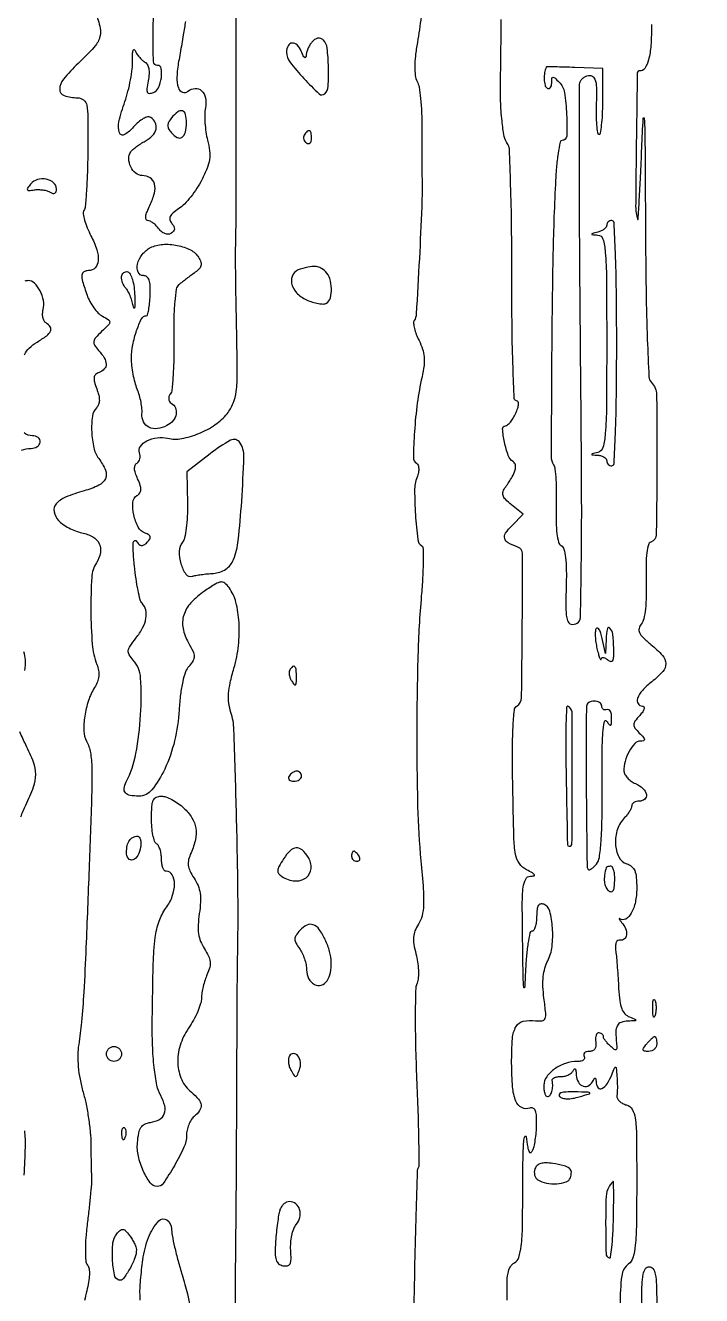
# Model space of a CAD drawing. Extents: x 0 to 5034, y 0 to 2560.
# Drawn here: x 376.8 to 512, y 649.2 to 903 of the extents above; entities that cross this region are included whole.
import ezdxf

# ---------------------------------------------------------------- set-up
doc = ezdxf.new("R2010")
doc.units = 0

msp = doc.modelspace()

# ---------------------------------------------------------------- linework, layer by layer
for points in [[(418.793937, 645.9125, -0.001685), (418.783586, 651.268009, -0.003375), (418.818239, 655.5, 0.001441), (418.875358, 660.237739, 0.000412), (418.936697, 667.584375, 0.000415), (418.992197, 675.874243, 0.000441), (419.032695, 684, -0.00003), (419.110232, 702.622889, -0.000359), (419.145983, 709.856931, -0.000916), (419.176633, 713.94792, -0.002728), (419.218052, 716.75, 0.007768), (419.279717, 729.864893, 0.004121), (418.969762, 746.11295, 0.001666), (418.473841, 762.289554, 0.068411), (417.879567, 765.739378, -0.045955), (417.47234, 767.60104, -0.047779), (417.419641, 769.481244, -0.037844), (417.736298, 771.678699, -0.016037), (418.475882, 774.565031, 0.042562), (419.383671, 779.093553, 0.043266), (419.504408, 783.685238, 0.04691), (418.873189, 787.753221, 0.096215), (417.505915, 790.661024, 0.062126), (416.645799, 791.574239, 0.211466), (415.877086, 791.790673, 0.103321), (414.844803, 791.415901, 0.009914), (412.587233, 789.956122, 0.057496), (409.874709, 787.630824, 0.11159), (408.451446, 785.173525, 0.124591), (408.306556, 782.533108, 0.082169), (409.374637, 779.669953, -0.017455), (410.302828, 777.913381, -0.106451), (410.544625, 776.921479, -0.147606), (410.314485, 776.077096, -0.044123), (409.500755, 775.000835, 0.098106), (408.806495, 773.842574, 0.030831), (408.240041, 771.892862, 0.025947), (407.805134, 769.347405, 0.014953), (407.533546, 766.249137, -0.044862), (406.619135, 760.081779, -0.050148), (404.632891, 754.413978, -0.057434), (402.078423, 750.266403, -0.229936), (399.470199, 749, -0.042936), (397.709211, 749.151501, -0.17089), (396.777034, 749.673106, -0.225524), (396.524613, 750.555879, -0.07649), (396.952882, 751.857811, 0.071116), (398.876132, 757.500548, 0.032367), (399.825153, 765.254673, 0.028958), (399.819034, 772.653348, 0.170843), (398.342209, 776.174357, -0.045256), (397.535812, 777.245951, -0.171141), (397.358894, 778.053531, -0.11916), (397.703288, 778.967013, -0.017197), (398.8891, 780.586143, 0.044146), (400.230483, 782.641226, 0.078891), (400.887638, 784.543704, 0.102295), (400.839979, 786.201113, 0.129157), (400.121329, 787.55, -0.124673), (399.744329, 788.242817, -0.011946), (399.309572, 790.130312, -0.014634), (398.905202, 792.441223, -0.01104), (398.591777, 795, -0.007294), (398.345538, 797.882616, -0.034469), (398.34269, 799.540634, -0.186169), (398.578103, 800.046821, -0.4687), (398.928807, 800.008359, 0.044655), (399.47973, 799.318974, 0.171477), (399.962412, 799.0752, 0.180127), (400.475702, 799.194522, 0.050181), (401.125577, 799.725577, 0.042888), (401.661131, 800.361828, 0.210076), (401.75228, 800.811895, 0.208322), (401.482435, 801.185848, 0.042161), (400.728324, 801.550757, -0.180446), (399.350442, 802.767708, -0.068813), (398.451175, 805.209408, -0.071332), (398.268921, 807.699934, -0.241499), (399.086252, 809.053307, 0.096582), (399.65824, 809.58206, 0.148276), (399.880102, 810.213909, 0.093841), (399.754993, 811.077573, 0.024138), (399.230854, 812.392676, -0.027837), (398.775318, 813.560678, -0.069321), (398.613528, 814.461086, -0.10714), (398.729561, 815.120817, -0.158727), (399.105883, 815.56544, 0.112461), (399.459276, 815.913332, 0.081904), (399.677686, 816.421654, 0.076239), (399.730835, 817.009335, 0.076252), (399.605412, 817.585896, -0.253333), (399.77155, 818.85846, -0.116625), (401.075358, 819.984913, -0.088246), (403.111356, 820.624355, -0.089856), (405.229481, 820.516336, 0.104036), (408.043729, 820.451994, 0.051689), (411.481257, 821.469384, 0.050683), (414.758084, 823.226965, 0.077828), (417.111831, 825.41504, 0.06783), (418.340556, 827.507035, 0.070031), (418.947762, 829.829008, 0.030856), (419.147475, 833.506744, 0.003483), (419.027119, 841.86029, -0.001015), (418.921833, 847.30274, -0.001253), (418.846729, 852.374585, -0.001029), (418.803083, 856.635643, -0.009284), (418.822439, 858.5, 0.006935), (418.895396, 863.33804, 0.000041), (418.945464, 907.803915, 0.000112), (418.979592, 949.45959, 0.00221)], [(408.796615, 903.805446, 0.003377), (408.580439, 902.5, -0.002136), (408.350019, 901.086795, -0.001054), (408.045701, 899.29252, -0.001046), (407.722021, 897.431517, -0.001527), (407.42847, 895.793687, 0.033792), (407.08034, 892.721758, 0.087391), (407.366334, 890.517951, 0.230252), (408.188846, 889.645609, 0.270014), (409.295372, 889.830173, -0.154682), (410.719663, 890.408642, -0.212921), (412.004742, 889.953028, -0.160091), (412.774949, 888.519473, -0.091356), (412.761689, 886.533688, 0.044654), (412.632262, 885.238968, 0.01999), (412.682935, 883.526915, 0.019602), (412.881431, 881.70907, 0.02516), (413.212756, 880.059933, -0.031986), (413.614135, 877.910704, -0.065964), (413.59526, 876.203957, -0.059883), (413.126374, 874.458377, -0.022429), (412.075115, 872.147237, -0.027781), (411.087013, 870.450302, -0.022931), (409.855663, 868.756838, -0.023531), (408.578499, 867.305363, -0.055582), (407.469651, 866.388158, 0.027754), (406.305133, 865.52918, 0.106087), (405.749406, 864.825398, 0.17665), (405.67794, 864.161984, 0.113064), (406.031072, 863.46256, -0.050329), (406.459636, 862.825456, -0.14034), (406.572322, 862.303726, -0.163733), (406.386427, 861.85242, -0.075621), (405.896854, 861.436253, -0.134634), (405.339868, 861.272515, -0.095241), (404.694207, 861.384444, -0.081022), (404.046366, 861.758174, -0.063707), (403.488054, 862.347225, 0.038144), (402.947087, 862.979636, 0.039504), (402.322234, 863.514497, 0.042697), (401.709084, 863.885083, 0.11508), (401.216402, 864, -0.32492), (400.89925, 864.230425, -0.116023), (400.850042, 864.82089, -0.057116), (401.106101, 865.775843, -0.021667), (401.668961, 867.038236, 0.051933), (402.578981, 869.463509, 0.12692), (402.584097, 871.356557, 0.191507), (401.721554, 872.54399, 0.141979), (400.148016, 873, -0.171798), (398.850649, 873.459327, -0.111117), (397.852778, 874.721655, -0.107162), (397.469087, 876.330704, -0.150877), (397.872568, 877.739598, -0.068294), (398.261739, 878.18801, -0.019715), (398.976629, 878.766361, -0.019435), (399.842626, 879.361263, -0.019587), (400.75, 879.88548, 0.080249), (402.191587, 880.969753, 0.13567), (402.906169, 882.290057, 0.17089), (402.761436, 883.575496, 0.142602), (401.836211, 884.601227, 0.198437), (401.219425, 884.701897, 0.069298), (400.363846, 884.371655, 0.053809), (399.393437, 883.68725, 0.034679), (398.424992, 882.707694, -0.081808), (396.604502, 881.183078, -0.474748), (395.585332, 881.558065, -0.143657), (395.484907, 883.721411, -0.023656), (396.678715, 887.776989, 0.021111), (397.297869, 889.841536, 0.016216), (397.804101, 892.140741, 0.016488), (398.137225, 894.325401, 0.037019), (398.211528, 896, -0.01386), (398.209083, 897.258274, -0.05355), (398.31232, 898.03125, -0.37802), (398.494482, 898.158077, -0.276705), (398.700475, 898, 0.048482), (399.023865, 897.368446, 0.031999), (399.507455, 896.710881, 0.032158), (400.065676, 896.126351, 0.052518), (400.615212, 895.717894, -0.127721), (401.144493, 895.185521, -0.0848), (401.448841, 894.375047, -0.06373), (401.516847, 893.292592, -0.033225), (401.339987, 891.949933, 0.014934), (401.067618, 890.339387, 0.138259), (401.163266, 889.646166, 0.318791), (401.560813, 889.406946, 0.072852), (402.371408, 889.589028, 0.198349), (403.389152, 890.552523, 0.068916), (403.965595, 892.530757, 0.081876), (403.933644, 894.360545, 0.362184), (403.166667, 895, -0.404676), (402.40239, 895.739706, -0.009185), (402.322883, 901.298181, -0.012882), (402.485752, 906.756856, -0.15406)], [(390.843778, 905.555479, -0.032843), (391.747112, 902.429506, -0.13787), (391.634171, 900.496466, -0.104202), (390.509195, 898.619836, -0.014774), (387.336602, 895.394973, 0.027399), (384.402663, 892.258143, 0.171388), (383.645223, 890.231886, 0.327968), (384.529263, 888.98192, 0.077175), (387.211269, 888.528856, -0.166354), (388.420181, 888.097144, -0.179171), (389.066097, 887.028179, -0.046735), (389.295845, 884.631102, -0.003178), (389.26704, 877.778961, -0.005618), (389.175818, 873.593946, -0.008092), (388.993597, 869.894154, -0.004735), (388.761397, 866.798411, -0.117851), (388.495142, 865.992139, 0.178201), (388.362709, 865.341751, 0.030066), (388.634154, 864.080224, 0.029633), (389.153917, 862.569198, 0.022487), (389.893343, 860.980122, -0.040645), (391.074018, 858.181652, -0.097698), (391.349325, 855.958699, -0.176262), (390.725937, 854.564621, -0.203064), (389.393011, 854, 0.133031), (388.471158, 853.75031, 0.250758), (388.078992, 853.111237, 0.088019), (388.229405, 851.826824, 0.010817), (389.105184, 849.128114, 0.039961), (389.674822, 847.836289, 0.034005), (390.470456, 846.576126, 0.035408), (391.358567, 845.525867, 0.076819), (392.200961, 844.892449, -0.021697), (393.422316, 844.168964, -0.268121), (393.657175, 843.705124, -0.183351), (393.412577, 843.154279, -0.010053), (392.030815, 841.814081, 0.020078), (390.812877, 840.58445, 0.146687), (390.45679, 839.845734, 0.188291), (390.612859, 839.128814, 0.037265), (391.435038, 838.071783, -0.046345), (392.566387, 836.561552, -0.134076), (392.928962, 835.318252, -0.194194), (392.556668, 834.348114, -0.114079), (391.511186, 833.642666, 0.096618), (390.83305, 833.218411, 0.171271), (390.532114, 832.640175, 0.103058), (390.58811, 831.776942, 0.023293), (391.048347, 830.372838, -0.029249), (391.449024, 829.099422, -0.062419), (391.57403, 828.077184, -0.08421), (391.434151, 827.267257, -0.112054), (391.037161, 826.637161, 0.164689), (390.184914, 824.912462, 0.043716), (390.044502, 821.803058, 0.044568), (390.467545, 818.600272, 0.107197), (391.468197, 816.44113, -0.062118), (392.799874, 814.133982, -0.210295), (392.774135, 812.434394, -0.176396), (391.463225, 811.106311, -0.042454), (388.519002, 810.00532, 0.028532), (384.826891, 808.740509, 0.118326), (382.926284, 807.376036, 0.233258), (382.527268, 805.840739, 0.133666), (383.413104, 804.096019, 0.056633), (384.274206, 803.337588, 0.030812), (385.479219, 802.603194, 0.030282), (386.812892, 801.999293, 0.041836), (388.074719, 801.635056, -0.080496), (390.270999, 800.813279, -0.151901), (391.549217, 799.442892, -0.161304), (391.781929, 797.652636, -0.093733), (390.974957, 795.617534, 0.127364), (390.053343, 792.750925, 0.015538), (389.876137, 786.096576, 0.018484), (390.154192, 779.386349, 0.071357), (391.065254, 775.328369, -0.048452), (391.400494, 774.100324, -0.066798), (391.4419, 772.959125, -0.066734), (391.180928, 771.846554, -0.048243), (390.614649, 770.703832, 0.058885), (389.387051, 768.08853, 0.043355), (388.642485, 764.972812, 0.044621), (388.468774, 762.018506, 0.115749), (389.015442, 759.971146, -0.081333), (389.7793, 757.734422, -0.036781), (390.068559, 754.641517, -0.01319), (390.031911, 749.133968, -0.001039), (389.517893, 734.5, -0.000944), (388.903557, 718.787171, -0.004517), (388.455048, 709.824542, -0.007835), (388.009701, 703.874149, -0.017715), (387.442966, 699.392904, 0.036955), (387.259749, 697.300751, 0.026371), (387.352057, 694.950409, 0.02469), (387.7083, 692.446982, 0.022046), (388.319286, 689.892904, -0.019706), (388.912295, 687.464251, -0.012762), (389.414689, 684.615415, -0.012835), (389.763426, 681.802909, -0.02362), (389.879743, 679.5, 0.002065), (389.894651, 677.47574, 0.002318), (389.926073, 675.528125, 0.002127), (389.967559, 673.87044, 0.012448), (390.014757, 673, -0.038618), (390.016533, 672.04895, -0.003697), (389.824883, 669.7375, -0.004695), (389.549759, 666.981787, -0.003688), (389.201488, 664, 0.010929), (388.876961, 660.822833, 0.019764), (388.771337, 658.2105, 0.019964), (388.849636, 656.205648, 0.148117), (389.193784, 655.326329, -0.130964), (389.51251, 654.58634, -0.043722), (389.582449, 653.399644, -0.036316), (389.430637, 651.903459, -0.022332), (389.046795, 650.173785, 0.025203), (388.623589, 648.213607, 0.039328)], [(455.906688, 904.716428, -0.012178), (455.146943, 899.568986, 0.014492), (454.762892, 896.880934, 0.026814), (454.632175, 894.679794, 0.032954), (454.735913, 892.95815, 0.091587), (455.102693, 891.808116, -0.083465), (455.48206, 890.681677, -0.013622), (455.784252, 888.389286, -0.014678), (455.989017, 885.644859, -0.012466), (456.047693, 882.73913, 0.000839), (456.038649, 879.784296, 0.000895), (456.039827, 876.89212, 0.000849), (456.049519, 874.40444, 0.004172), (456.069094, 873, -0.015187), (456.018222, 866.712596, -0.003779), (455.544963, 856.436189, -0.000975), (454.927773, 845.332785, -0.124664), (454.515134, 844.024487, 0.163665), (454.383332, 843.459341, 0.035471), (454.551541, 842.456858, 0.03344), (454.924202, 841.269039, 0.026602), (455.477226, 840.04404, -0.039109), (456.195522, 838.340703, -0.059731), (456.516245, 836.771218, -0.052558), (456.476595, 835.02978, -0.023347), (456.077342, 832.764673, 0.021713), (455.137182, 827.5309, 0.017731), (454.575578, 821.868608, 0.009895), (454.3491, 816.678765, 0.266301), (454.981986, 815.511133, -0.170058), (455.296785, 815.122111, -0.076969), (455.422112, 814.469755, -0.060159), (455.352046, 813.637683, -0.03965), (455.083168, 812.714598, 0.090718), (454.602358, 810.098466, 0.017163), (454.765594, 805.228009, 0.011999), (455.218106, 800.313723, 0.218017), (456.014789, 799, -0.243965), (456.283938, 798.502452, -0.006154), (456.297117, 795.85625, -0.011816), (456.19867, 792.677251, -0.007614), (455.941517, 789, 0.014032), (455.261768, 777.083983, 0.006837), (455.029471, 761.850028, 0.006758), (455.208074, 746.895842, 0.017346), (455.858281, 736.098572, -0.005622), (456.334966, 730.409318, -0.027982), (456.38753, 727.204577, -0.051406), (456.083589, 725.082647, -0.083958), (455.356668, 723.421591, 0.050262), (454.676691, 722.114203, 0.07471), (454.383015, 720.860052, 0.062462), (454.446399, 719.416655, 0.025194), (454.875726, 717.487913, -0.031224), (455.203182, 715.928455, -0.027296), (455.352937, 714.268424, -0.028264), (455.320882, 712.75098, -0.069591), (455.081896, 711.664893, 0.083761), (454.791521, 710.142032, 0.004364), (454.728744, 705.142187, 0.006807), (454.787196, 699.169897, 0.004886), (455.008541, 692.5, -0.002555), (455.257279, 685.929218, -0.003993), (455.397295, 680.271338, -0.001189), (455.467817, 675.366464, -0.133652), (455.306103, 674.742852, 0.122572), (455.124003, 674.098765, 0.000376), (454.857719, 665.471154, 0.002123), (454.605001, 655.699617, 0.001323), (454.387693, 644.242852, -0.0021)], [(473.111973, 648.277403, -0.010557), (473.073651, 651.683833, -0.045083), (473.276383, 653.705028, -0.082821), (473.746185, 654.971026, -0.135822), (474.553533, 655.770021, 0.190349), (475.441131, 656.857823, 0.049869), (475.916115, 659.102368, 0.02342), (476.161961, 663.059157, 0.003433), (476.229125, 671.097866, -0.003859), (476.278239, 676.432548, -0.01206), (476.425506, 680.018624, -0.073534), (476.642255, 681.025834, -0.778061), (476.875281, 681, 0.00907), (477.21385, 678.848511, 0.075524), (477.528018, 677.916076, 0.465372), (477.869995, 677.838195, 0.134546), (478.25, 678.331787, 0.045885), (478.538852, 679.275894, 0.016528), (478.779688, 680.661015, 0.016233), (478.944937, 682.204771, 0.018546), (479, 683.688776, 0.019543), (478.934628, 685.360614, 0.088461), (478.689769, 686.301382, 0.205906), (478.250437, 686.697383, 0.175222), (477.621855, 686.685134, -0.215302), (476.015482, 686.777959, -0.178005), (474.85313, 688.059607, -0.076729), (474.185024, 690.898361, -0.019499), (474, 695.640983, -0.01702), (474.16909, 700.607028, -0.111833), (474.878412, 702.97697, -0.213765), (476.310451, 704.03442, -0.086058), (478.794714, 704.141721, 0.059966), (480.10742, 704.130247, 0.284167), (480.673545, 704.573976, 0.113242), (480.808699, 705.634547, 0.007706), (480.460291, 708.672575, -0.022604), (480.266441, 710.964081, -0.034709), (480.326545, 712.953864, -0.040203), (480.638112, 714.666557, -0.055677), (481.204409, 716.119918, 0.091938), (482.076626, 718.945296, 0.046815), (482.160548, 722.673849, 0.045613), (481.60836, 726.047874, 0.242335), (480.401565, 727.399399, 0.143591), (479.767099, 727.451016, 0.214113), (479.322739, 727.1298, 0.105876), (479.069646, 726.345265, 0.025279), (479, 724.968615, -0.030648), (478.930224, 723.831327, -0.047556), (478.71813, 722.872031, -0.06061), (478.409417, 722.205426, -0.259613), (478.040442, 722, 0.355571), (477.646607, 721.679393, 0.012103), (477.263791, 719.576563, 0.017872), (476.942256, 716.912933, 0.010895), (476.743988, 713.75, -0.007178), (476.579182, 710.765717, -0.919584), (476.438996, 710.763724, -0.01957), (476.312953, 712.904392, -0.001219), (476.203545, 719.25, -0.002794), (476.128049, 727.443659, -0.028884), (476.310726, 730.815304, -0.092193), (476.804266, 732.435162, -0.277501), (477.75, 733.014742, 0.04935), (478.442966, 733.089204, 0.512931), (478.541354, 733.311155, 0.133139), (478.181851, 733.66358, 0.010696), (477, 734.29297, -0.120617), (475.53575, 735.546521, -0.114882), (474.783216, 737.356974, -0.034592), (474.450432, 740.81229, -0.002217), (474.223015, 750.952533, -0.004436), (474.158926, 757.98234, -0.013225), (474.285041, 762.793943, -0.011388), (474.542138, 766.195961, -0.233885), (475.071069, 767.043923, 0.255918), (475.976306, 768.6392, 0.002254), (476.128155, 783.030933, 0.002035), (476.156695, 797.499272, 0.316993), (475.262738, 798.76201, -0.037612), (473.329309, 799.616157, -0.203217), (472.624097, 800.490665, -0.223809), (472.797476, 801.546892, -0.045616), (474.042646, 803.042646), (476.32136, 805.32136), (473.961133, 807.232556, -0.025497), (472.75783, 808.312977, -0.119823), (472.275892, 809.099637, -0.169804), (472.295305, 809.868353, -0.065457), (472.806818, 810.821876, 0.019244), (474.10434, 812.782484, 0.065785), (474.719261, 814.179077, 0.126182), (474.751203, 815.166411, 0.198918), (474.271349, 815.850925, -0.168088), (473.321317, 817.047482, -0.032426), (472.564157, 819.750019, -0.031576), (472.180852, 822.371224, -0.438462), (472.76003, 823, 0.182108), (473.188671, 823.161473, 0.040404), (473.743635, 823.734375, 0.036955), (474.31456, 824.542855, 0.028371), (474.818046, 825.5, 0.025617), (475.225831, 826.532017, 0.065298), (475.381189, 827.319961, 0.129222), (475.286088, 827.807202, 0.28783), (474.978917, 828, -0.400542), (474.53288, 828.425592, -0.002354), (474.269821, 834.656165, -0.006859), (474.082885, 842.518724, -0.002879), (474.037417, 853.102881, 0.003348), (473.986616, 862.807466, 0.005215), (473.799614, 871.168757, 0.001744), (473.538354, 878.366991, 0.157356), (473.176331, 879.352881, -0.121103), (472.524235, 880.801268, -0.01905), (472.072442, 883.918987, -0.019065), (471.803581, 887.884917, -0.012225), (471.779969, 892.5, 0.001332), (471.814178, 894.552125, 0.000433), (471.854004, 897.583273, 0.000432), (471.892425, 900.951103, 0.000487), (471.923402, 904.187737, -0.012331)], [(501.984687, 903.178571, -0.016551), (501.836648, 898.997511, -0.046418), (501.366673, 896.108458, -0.080326), (500.61453, 894.398271, -0.287034), (499.579373, 893.91459, 0.445699), (499.123527, 893.517504, 0.000542), (498.924057, 879.812404, 0.001625), (498.791209, 866.811917, 0.078911), (499.179789, 864.25, 0.82988), (499.288743, 864.263427, 0.001079), (499.523227, 868.126562, 0.00302), (499.768386, 872.798734, 0.001677), (500.013864, 878.5, -0.005753), (500.317736, 884.431784, -0.946293), (500.518076, 884.430278, -0.010233), (500.656381, 879.345758, -0.000541), (500.748082, 863.106581, 0.002351), (500.871166, 849.82431, 0.006005), (501.121166, 840.203117, 0.002722), (501.443576, 832.784529, 0.18624), (501.943419, 831.656581, -0.195735), (502.975547, 829.207282, -0.003848), (503.03845, 815.338537, -0.002957), (502.910494, 801.239263, -0.31869), (501.842657, 799.780886, 0.253299), (501.337338, 799.241589, 0.033529), (501.031945, 797.65096, 0.02723), (500.873087, 795.32555, 0.010739), (500.897845, 792.116512, -0.013029), (500.907649, 788.988108, -0.022603), (500.730816, 786.396235, -0.025087), (500.403005, 784.408928, -0.120346), (499.904087, 783.384432, 0.111041), (499.464455, 782.522265, 0.175961), (499.544686, 781.70607, 0.091112), (500.237088, 780.752544, 0.017294), (501.8489, 779.320437, -0.034817), (504.169867, 777.108049, -0.181521), (504.815157, 775.495289, -0.193182), (504.221206, 773.918225, -0.040118), (502.009074, 771.862562, 0.039547), (500.141289, 770.130854, 0.095249), (499.153257, 768.534442, 0.237742), (499.260796, 767.489336, 0.255726), (500.154988, 767, -0.253417), (500.457792, 766.835996, -0.218693), (500.511498, 766.47433, -0.085232), (500.221532, 765.878985, -0.028075), (499.607562, 765.118854, 0.022924), (498.656631, 763.966034, 0.156257), (498.418052, 763.278214, 0.174046), (498.636996, 762.619231, 0.030006), (499.524003, 761.618854, -0.01408), (500.339646, 760.755935, -0.151476), (500.537055, 760.32369, -0.381538), (500.367737, 760.076852, -0.060219), (499.731944, 760, 0.209485), (498.61784, 759.511799, 0.061081), (497.500575, 757.955995, 0.056966), (496.681201, 755.94534, 0.077095), (496.448064, 754, 0.121215), (496.631031, 753.353656, 0.057471), (497.145681, 752.650656, 0.052072), (497.885522, 752.001766, 0.050672), (498.75, 751.512872, -0.080594), (500.237874, 750.550186, -0.15762), (500.935799, 749.339698, -0.277675), (500.614337, 748.405335, -0.176225), (499.5, 748, 0.06001), (498.926372, 747.930904, 0.078801), (498.440625, 747.727232, 0.097), (498.115347, 747.425598, 0.158739), (498, 747.071429, -0.103469), (497.905351, 746.618946, -0.032545), (497.585885, 746.00151, -0.030939), (497.129769, 745.341062, -0.029794), (496.590248, 744.733106, 0.117391), (495.161187, 742.411036, 0.090829), (494.754758, 739.458864, 0.103302), (495.418412, 736.862212, 0.204628), (497, 735.5, -0.096903), (497.987597, 734.959787, -0.123806), (498.597177, 734.124958, -0.076642), (498.912523, 732.78632, -0.019595), (499, 730.555057, -0.049473), (498.728897, 727.821877, -0.077071), (497.915426, 725.604179, -0.131702), (496.803172, 724.45093, -0.300813), (495.649657, 724.500343, 0.143318), (495.513673, 724.548831, 0.571981), (495.475264, 724.491403, 0.05264), (495.640137, 724.225372, 0.010565), (495.991667, 723.791667, -0.077244), (496.755351, 722.540666, -0.116022), (496.961838, 721.284181, -0.196175), (496.563396, 720.47092, -0.235515), (495.75, 720.25, 0.180182), (495.252654, 720.170176, 0.167432), (494.910078, 719.782197, 0.094983), (494.760498, 719.052348, 0.035133), (494.821063, 718, -0.009633), (494.961494, 716.710301, -0.003079), (495.121496, 714.787821, -0.003071), (495.273374, 712.644256, -0.003425), (495.392959, 710.575561, 0.017804), (495.607931, 708.096427, 0.061131), (495.997918, 706.531366, 0.098424), (496.628526, 705.531175, 0.110116), (497.571896, 704.895847, -0.004649), (498.777169, 704.410743, -0.40832), (498.8468, 704.247661, -0.296617), (498.67596, 704.125099, -0.003597), (497.25, 704.070285, 0.076837), (495.881244, 703.814702, 0.191719), (495.127533, 703.15788, 0.121826), (494.835204, 701.924287, 0.02395), (494.967457, 699.633403, -0.018178), (495.038564, 698.607557, -0.318578), (494.864438, 698.344074, -0.270057), (494.527157, 698.39765, -0.014553), (493.678338, 699.133403, -0.021829), (493.120148, 699.693294, -0.030063), (492.673544, 700.245437, -0.030375), (492.373191, 700.725275, -0.202145), (492.345727, 701, 0.196874), (492.327202, 701.206438, 0.099814), (492.160932, 701.413212, 0.073993), (491.871411, 701.589474, 0.049386), (491.5, 701.704552, 0.218409), (491.146142, 701.622335, 0.135389), (490.885652, 701.274867, 0.086253), (490.765547, 700.688625, 0.047214), (490.812858, 699.954552, -0.061215), (490.843408, 699.116621, -0.126743), (490.627762, 698.503055, -0.149069), (490.172987, 698.131732, -0.097497), (489.503841, 698, 0.063042), (488.927709, 697.927069, 0.133699), (488.539939, 697.70625, 0.191593), (488.398373, 697.379388, 0.146968), (488.5, 697, -0.188012), (488.569589, 696.621643, -0.185871), (488.365228, 696.29375, -0.110932), (487.874716, 696.071785, -0.05104), (487.173324, 696, 0.078899), (484.788262, 695.621286, 0.074657), (482.58767, 694.520077, 0.083134), (481.007712, 692.960505, 0.148765), (480.420599, 691.25, 0.035062), (480.450622, 690.388154, 0.054262), (480.608159, 689.660938, 0.072054), (480.858469, 689.162762, 0.245069), (481.170599, 689, 0.236669), (481.675187, 689.253013, 0.089602), (482.037033, 689.978794, 0.065467), (482.200082, 691.036009, 0.044748), (482.118421, 692.25, -0.25083), (482.218114, 692.53645, -0.087528), (482.597807, 692.779688, -0.061369), (483.190972, 692.945482, -0.03751), (483.916667, 693, 0.060204), (484.687147, 693.09311, 0.059088), (485.418476, 693.367188, 0.064373), (486.003208, 693.771682, 0.113869), (486.337719, 694.25, -0.134342), (486.534095, 694.507991, -0.451325), (486.717133, 694.471875, -0.102704), (486.859693, 694.046513, -0.020908), (486.921053, 693.25, 0.12664), (487.336955, 691.840931, 0.188982), (488.341353, 691.064164, 0.217445), (489.494255, 691.230743, 0.155114), (490.337719, 692.25, -0.062064), (490.543654, 692.620337, -0.453622), (490.721942, 692.635996, -0.170249), (490.862141, 692.359597, -0.022138), (490.921053, 691.690983, 0.170158), (491.307177, 690.726215, 0.35006), (492.058737, 690.589801, 0.129221), (493.080662, 691.54358, 0.04487), (494.006691, 693.352327, -0.00398), (494.596365, 694.780928, -0.39235), (494.779459, 694.863482, -0.298813), (494.922172, 694.681806, -0.003126), (495.055096, 693, -0.009587), (495.111509, 691.945503, -0.008454), (495.130632, 690.844421, -0.008523), (495.114153, 689.851096, -0.025311), (495.056848, 689.172498, 0.147377), (495.144007, 688.624716, 0.084937), (495.535246, 688.076581, 0.071904), (496.163459, 687.610929, 0.059703), (496.938366, 687.305867, -0.195668), (498.100728, 686.4364, -0.102962), (498.706721, 684.706305, -0.03057), (498.955277, 681.190959, -0.002367), (499, 671.743611, -0.00346), (498.942972, 663.501776, -0.021323), (498.703585, 659.267721, -0.041754), (498.245632, 656.787398, -0.169955), (497.388889, 655.542412, 0.207573), (496.005722, 653.182222, 0.030199), (495.662215, 647.5, 0.030199)], [(376.621491, 837.202472, -0.104757), (377.536753, 838.533118, -0.056552), (379.131281, 839.736621, 0.022774), (381.048696, 840.9904, 0.128062), (381.822845, 841.925684, 0.264368), (381.756901, 842.745818, 0.105407), (380.912882, 843.553842, -0.134354), (380.535556, 843.958781, -0.068942), (380.298921, 844.61655, -0.060714), (380.229999, 845.412343, -0.055279), (380.349395, 846.228087, 0.111297), (380.410213, 848.011093, 0.072909), (379.735142, 849.961917, 0.078804), (378.61033, 851.485377, 0.196867), (377.353954, 852, 0.086215), (376.679766, 851.88288, 0.012039)], [(376.035507, 818.122797, -0.083152), (377.913912, 818.473569, 0.136434), (379.160269, 818.845341, 0.229071), (379.728165, 819.752466, 0.271389), (379.333398, 820.634, 0.156189), (378.190322, 821, -0.176272), (376.535382, 821.602151, -0.157147)], [(521.904599, 696.382731, 0.000019), (522.041178, 708.809375, 0.000039), (522.200114, 723.425446, 0.000027), (522.378154, 740, -0.001009)], [(376.698917, 774.085867, 0.04978), (376.808934, 776.216602, 0.082464), (376.464836, 777.811841, 0.050803)], [(375.872456, 744.863689, -0.026046), (376.870554, 747.2326, 0.024399), (378.419832, 750.876119, 0.088403), (378.861406, 753.345942, 0.091296), (378.41582, 755.773732, 0.027042), (376.877418, 759.24028, -0.02523), (375.703593, 761.859686, -0.073404)], [(521.845899, 524.5, 0.000024), (521.849577, 566.207105, 0.000027), (521.84903, 606.35, 0.000025), (521.845038, 640.531722, 0.000144)], [(376.541597, 673.309692, 0.007378), (376.787592, 678.871492, 0.032782), (376.669588, 682.139244, 0.049937)], [(399.747398, 648.285747, 0.004376), (399.703658, 649.5, -0.0254), (399.710176, 650.580837, -0.006315), (399.832959, 652.345972, -0.00644), (400.025253, 654.364942, -0.006424), (400.269617, 656.379906, -0.058733), (401.409842, 660.829321, -0.094232), (403.472052, 664.147233, -0.370905), (405.080686, 664.335377, -0.249193), (406, 662.605335, 0.047004), (406.126089, 661.267051, 0.009265), (406.620951, 658.903696, 0.009746), (407.304639, 656.162544, 0.008913), (408.113877, 653.366732, -0.012274), (409.189719, 649.554086, -0.039358), (409.640671, 646.955166, -0.049984)]]:
    msp.add_lwpolyline(points, format="xyb")
for points in [[(434.2, 899.8, 0.052333), (433.735877, 899.227031, 0.036417), (433.33388, 898.497187, 0.036805), (433.048044, 897.731016, 0.060732), (432.936614, 897.05, -0.094435), (432.83662, 896.62136, -0.48613), (432.63379, 896.569932, -0.115893), (432.332263, 896.940237, -0.017802), (431.945072, 897.814245, 0.093789), (431.135868, 899.081024, 0.225028), (430.123333, 899.476815, 0.26682), (429.30783, 898.928964, 0.114942), (429, 897.607593, 0.166328), (429.652618, 895.700023, 0.021747), (432.466151, 892.378338, 0.018083), (435.506019, 889.32025, 0.401742), (436.650108, 889.33374, 0.187161), (437.327053, 890.829676, 0.020661), (437.37909, 894.65815, 0.021337), (437.109814, 898.477183, 0.169686), (436.352998, 900.047002, 0.102207), (435.870673, 900.364174, 0.123678), (435.335204, 900.435204, 0.106527), (434.768999, 900.243489, 0.061745)], [(480.923489, 894.646894, 0.082899), (480.580326, 893.592957, 0.04722), (480.506493, 892.251517, 0.046802), (480.669832, 891.029915, 0.200308), (481.089067, 890.444954, 0.168199), (481.434113, 890.367688, 0.190083), (481.732413, 890.526287, 0.121126), (481.9342, 890.92813, 0.056131), (482, 891.512412, -0.023813), (482.043055, 892.415921, -0.361863), (482.25, 892.621116, -0.210268), (482.604416, 892.500609, -0.010787), (483.5, 891.642857, -0.158353), (484.541095, 889.599908, -0.027004), (484.996707, 885.201168, -0.023466), (485.006585, 880.892368, -0.401201), (484.073474, 880, 0.358848), (483.689847, 879.683977, 0.010151), (483.297419, 877.429688, 0.016277), (482.958208, 874.604689, 0.00991), (482.732663, 871.25, 0.007025), (482.239085, 856.416321, 0.003294), (481.996645, 837.214469, 0.000584), (481.897873, 816.930437, 0.140227), (482.394057, 815.17142, -0.113401), (482.664035, 814.377363, -0.010215), (482.836066, 812.270488, -0.012861), (482.926214, 809.719325, -0.009698), (482.898735, 806.913993, 0.011639), (482.880081, 803.759869, 0.02746), (483.04985, 801.414844, 0.034094), (483.37579, 799.767514, 0.190693), (483.902997, 799.059951, -0.191189), (484.431096, 798.349776, -0.033933), (484.756386, 796.691882, -0.027301), (484.925223, 794.328488, -0.01148), (484.90536, 791.140867, 0.008317), (484.84403, 786.257545, 0.068818), (485.156163, 784.066298, 0.273774), (485.909519, 783.353942, 0.196615), (487.079464, 783.549112, 0.25413), (487.74433, 784.711676, 0.002192), (487.928841, 795.321325, 0.004674), (487.984899, 810.653825, 0.000988), (487.779789, 837.399247, -0.000813), (487.615824, 857.846397, -0.00131), (487.550098, 875.268841, -0.000199), (487.538426, 890.72396, -0.086612), (487.717127, 891.75, -0.095059), (488.00018, 892.227845, -0.068449), (488.471539, 892.632812, -0.06633), (489.05187, 892.90647, -0.077195), (489.654068, 893, -0.217635), (490.36167, 892.676689, -0.125429), (490.788967, 891.822993, -0.05339), (490.965171, 890.195334, -0.010487), (490.906799, 887.25, 0.012771), (490.872917, 885.028169, 0.019884), (490.968732, 883.115625, 0.014952), (491.151256, 881.598349, 0.284619), (491.447175, 881.25, 0.454016), (491.753651, 881.433858, 0.014596), (491.994552, 883.040022, 0.01904), (492.166712, 885.144909, 0.010884), (492.222222, 887.694755), (492.222222, 894.38951), (486.611111, 894.591649, 0.002494), (484.454292, 894.658577, 0.00408), (482.625789, 894.69126, 0.000741), (481.019145, 894.704484, 0.281433)], [(406, 884.5, 0.045511), (405.433385, 883.674908, 0.127623), (405.256646, 883.002226, 0.128375), (405.429698, 882.330934, 0.046302), (405.990862, 881.51101, 0.099973), (407.121407, 880.599045, 0.275975), (408.103091, 880.657071, 0.189978), (408.788529, 881.663865, 0.05562), (409, 883.559017, 0.056602), (408.811629, 885.217673, 0.266205), (408.184979, 885.895059, 0.249106), (407.244497, 885.719708, 0.051412)], [(432.542705, 881.069098, 0.108373), (432.401101, 880.665803, 0.099685), (432.434921, 880.22714, 0.095498), (432.639411, 879.820631, 0.090427), (432.983688, 879.510081, 0.136093), (433.36964, 879.397824, 0.190788), (433.701458, 879.524436, 0.140899), (433.925389, 879.890269, 0.067432), (434, 880.440983, 0.039415), (433.914842, 881.519563, 0.25701), (433.592818, 881.933879, 0.315493), (433.13314, 881.838655, 0.050477)], [(377.833588, 871.299486, 0.018742), (377.202958, 870.478901, 0.299654), (377.191116, 870.145306, 0.286714), (377.495773, 869.992251, 0.017666), (378.546821, 870.127762, -0.042748), (379.38637, 870.19347, -0.03397), (380.293441, 870.125084, -0.035035), (381.130925, 869.943772, -0.069352), (381.75, 869.666025, 0.069694), (382.274891, 869.430962, 0.19404), (382.669241, 869.471099, 0.200087), (382.917497, 869.771226, 0.074168), (383, 870.324352, 0.219067), (382.437876, 871.545776, 0.131145), (380.970187, 872.249965, 0.114775), (379.186664, 872.175015, 0.15306)], [(493, 863.073324, -0.159836), (492.872626, 862.68505, -0.067019), (492.485937, 862.284521, -0.05682), (491.919531, 861.932857, -0.046657), (491.25, 861.689326, 0.001923), (490.073823, 861.377121, 0.339035), (490, 861.280763, 0.392517), (490.076061, 861.198801, 0.002113), (491.25, 861.116001, -0.315903), (492.248992, 860.311199, -0.049947), (492.728228, 857.690489, -0.018572), (492.956189, 852.503025, -0.001694), (493, 839.573324, -0.001772), (492.954558, 826.74913, -0.01818), (492.724246, 821.450872, -0.045258), (492.248335, 818.682588, -0.269902), (491.25, 817.689326, 0.001923), (490.073823, 817.377121, 0.339035), (490, 817.280763, 0.392517), (490.076061, 817.198801, 0.002113), (491.25, 817.116001, -0.054605), (491.919394, 816.997445, -0.070943), (492.485937, 816.740325, -0.08736), (492.867379, 816.390655, -0.165114), (493, 816, 0.099038), (493.076342, 815.618362, 0.097945), (493.29375, 815.29375, 0.097945), (493.618362, 815.076342, 0.099038), (494, 815, 0.399078), (494.464419, 815.440897, 0.002789), (494.739796, 821.375, 0.007313), (494.939412, 829.001552, 0.002886), (495, 839.5, 0.002886), (494.939412, 849.998448, 0.007313), (494.739796, 857.625, 0.002789), (494.464419, 863.559103, 0.399078), (494, 864, 0.091527), (493.618243, 863.929527, 0.095859), (493.29375, 863.727789, 0.099498), (493.076606, 863.42688, 0.107094)], [(411.40456, 856.669955, -0.055072), (411.859917, 855.702395, -0.152615), (411.879956, 854.958933, -0.133251), (411.467873, 854.272852, -0.037966), (410.5, 853.475537, 0.00454), (409.654158, 852.868793, 0.003787), (408.766409, 852.209325, 0.003823), (407.96324, 851.593499, 0.010391), (407.406926, 851.14127, 0.181705), (406.942672, 850.307325, 0.015231), (406.647012, 847.813861, 0.016991), (406.4701, 844.515571, 0.008614), (406.460199, 840.357164, -0.008189), (406.454282, 836.496552, -0.011508), (406.313332, 833.054506, -0.007909), (406.085749, 830.207183, -0.135171), (405.754715, 829.339028, 0.079206), (405.494833, 828.833588, 0.106692), (405.441449, 828.323418, 0.117282), (405.602123, 827.871815, 0.110928), (405.951442, 827.530011, -0.151538), (406.78493, 826.572837, -0.153417), (406.925135, 825.317066, -0.128527), (406.307608, 824.035169, -0.093981), (405.072442, 823.03877, -0.092999), (403.183328, 822.442098, -0.140901), (401.492737, 822.714044, -0.167561), (400.395761, 823.780923, -0.141964), (400.096508, 825.378014, 0.049214), (400.094958, 826.390563, 0.022324), (399.903864, 827.703602, 0.021849), (399.577019, 829.081793, 0.027926), (399.151298, 830.3151, -0.032941), (398.709681, 831.637268, -0.018248), (398.338194, 833.298444, -0.018132), (398.083461, 835.015768, -0.027757), (398, 836.518047, -0.048486), (398.25759, 839.168133, -0.035192), (399.031909, 842.031025, -0.030723), (400.035565, 844.432096, -0.28578), (400.948022, 845, 0.335426), (401.202144, 845.192091, 0.020532), (401.437691, 846.175, 0.023876), (401.628154, 847.466629, 0.014702), (401.734523, 849, 0.018708), (401.739269, 850.940749, 0.073158), (401.524001, 852.116911, 0.143978), (401.073748, 852.756932, 0.169531), (400.377465, 853, -0.300587), (399.328003, 853.693576, -0.16424), (399.203983, 855.296026, -0.103425), (400.159624, 857.252077, -0.112802), (401.794785, 858.589509, -0.10008), (404.23646, 859.242767, -0.064861), (407.16295, 859.044592, -0.067124), (409.811011, 858.134007, -0.139811)], [(398.648766, 848.922279, -0.007121), (398.679439, 847.340197, -0.044409), (398.611821, 846.53342, -0.723818), (398.478968, 846.513972, -0.068122), (398.31409, 847, 0.025012), (398.061695, 848.026788, 0.02354), (397.703783, 849.044688, 0.024246), (397.30054, 849.915493, 0.071286), (396.915324, 850.45, -0.099543), (396.200907, 851.568578, -0.118259), (396.033236, 852.807456, -0.196232), (396.456624, 853.604218, -0.258679), (397.25, 853.755613, -0.202261), (397.756855, 853.313891, -0.043306), (398.186145, 852.201348, -0.037551), (398.502067, 850.694296, -0.02449)], [(431.75, 854.310674, 0.191746), (430.32282, 853.260218, 0.190914), (430.004849, 851.513922, 0.1392), (430.996527, 849.579908, 0.101258), (432.976618, 848.170644, 0.028132), (434.191244, 847.712804, 0.033661), (435.379473, 847.425896, 0.035833), (436.388173, 847.326734, 0.146007), (436.976618, 847.485549, 0.193575), (437.752254, 848.538692, 0.070202), (437.96397, 850.417544, 0.067175), (437.639355, 852.402376, 0.122897), (436.8, 853.8, 0.063345), (435.878228, 854.513735, 0.108315), (434.957499, 854.815353, 0.072531), (433.747656, 854.762054, 0.016696)], [(413.730852, 817.418223), (409.077078, 813.792501), (409.185568, 807.425873, -0.016386), (409.145677, 804.890084, -0.020235), (408.935697, 802.536043, -0.019035), (408.609217, 800.605125, -0.122396), (408.182594, 799.720013, 0.17244), (407.538811, 797.962928, 0.071767), (407.880045, 795.4241, 0.082998), (408.85854, 793.359118, 0.32608), (410.113375, 792.926146, -0.030364), (410.838032, 793.101528, -0.009637), (411.936331, 793.275926, -0.009581), (413.170743, 793.423568, -0.010521), (414.372009, 793.51847, 0.133604), (416.841232, 794.34616, 0.153147), (418.396464, 796.27807, 0.066466), (419.335473, 800.096557, 0.010095), (420.028856, 807.937636, 0.009326), (420.468262, 816.832677, 0.155504), (419.667103, 819.641731, 0.389087), (417.815604, 820.099347, 0.040532)], [(490.907189, 782.5, 0.109918), (490.738723, 781.923266, 0.025867), (490.725058, 780.9125, 0.025418), (490.83134, 779.721857, 0.022609), (491.060077, 778.5, 0.009448), (491.338903, 777.404233, 0.025122), (491.591533, 776.637531, 0.084376), (491.768983, 776.339398, 0.648601), (491.881685, 776.372445, -0.216819), (492.03332, 776.613332, -0.177505), (492.332433, 776.683556, -0.098451), (492.761973, 776.542631, -0.045016), (493.25, 776.206413, 0.123006), (493.833474, 775.925679, 0.344478), (494.214194, 776.114224, 0.105695), (494.401983, 776.892144, 0.01389), (494.39939, 778.601246, 0.022369), (494.196024, 781.343428, 0.145401), (493.65346, 782.600225, 0.628243), (493.131273, 782.468349, 0.040278), (492.881685, 780.416667), (492.76337, 777.5), (492.110482, 780.5, 0.02298), (491.821471, 781.585373, 0.058927), (491.487699, 782.325, 0.161041), (491.174482, 782.594124, 0.381586)], [(429.625, 774.202254, 0.131214), (429.501528, 773.79244, 0.054724), (429.546664, 773.212247, 0.049042), (429.73572, 772.56691, 0.045296), (430.05067, 771.952254, 0.02886), (430.524497, 771.291, 0.422266), (430.782177, 771.267166, 0.204688), (430.948456, 771.60267, 0.012382), (430.984687, 772.75, 0.02377), (430.924616, 774.224181, 0.167601), (430.63601, 774.869801, 0.407002), (430.201812, 774.889462, 0.07248)], [(484.96875, 766.666667, 0.012622), (484.827152, 760.111756, 0.003889), (484.94005, 750.227574, 0.000469), (485.159464, 739.333434, 0.408054), (485.5, 739, 0.412484), (486.059922, 739.556623, 0.000915), (486.113115, 752.594811, 0.001276), (486.109232, 765.456216, 0.198171), (485.5625, 766.770833, 0.064727), (485.344562, 766.938627, 0.176943), (485.156055, 766.972266, 0.233908), (485.024999, 766.876062, 0.108214)], [(488.972222, 767, 0.007269), (488.871186, 759.36472, 0.002199), (488.937312, 747.773354, 0.000215), (489.072823, 734.909404, 0.196064), (489.301944, 734.364723, 0.287914), (489.546279, 734.308869, 0.06075), (489.957247, 734.511093, 0.046423), (490.448486, 734.90141, 0.028478), (490.952727, 735.44304, 0.139485), (491.534566, 736.761691, 0.016639), (491.872624, 739.966756, 0.014685), (492.067955, 744.565986, 0.005072), (492.087464, 751.217206, -0.00406), (492.093286, 757.622635, -0.015112), (492.251531, 761.652303, -0.027312), (492.532945, 763.908655, -0.676236), (492.976923, 764, 0.021204), (493.429121, 763.375758, 0.166082), (493.726205, 763.184361, 0.402217), (493.916539, 763.293761, 0.068117), (493.984687, 763.75, 0.01423), (493.960763, 765.225824, 0.091427), (493.793446, 765.950148, 0.225922), (493.450066, 766.249527, 0.136746), (492.9, 766.25, -0.110297), (492.557014, 766.23241, -0.132333), (492.264375, 766.367188, -0.125726), (492.068905, 766.637591, -0.094222), (492, 767, 0.148195), (491.884432, 767.381354, 0.098894), (491.559375, 767.70625, 0.082425), (491.073457, 767.925306, 0.064853), (490.5, 768, 0.064629), (489.924474, 767.925296, 0.080525), (489.432465, 767.70625, 0.095838), (489.097964, 767.381468, 0.146351)], [(429.5, 753, 0.139169), (429.392057, 752.620352, 0.191142), (429.521475, 752.29375, 0.138808), (429.889346, 752.073267, 0.066118), (430.440983, 752, 0.062283), (431.037096, 752.074545, 0.080552), (431.542039, 752.29375, 0.097988), (431.879982, 752.618621, 0.153634), (432, 753, 0.092995), (431.928382, 753.381732, 0.096318), (431.723586, 753.70625, 0.099231), (431.418051, 753.923444, 0.105429), (431.059017, 754, 0.089642), (430.653442, 753.926698, 0.053229), (430.2129, 753.70625, 0.051032), (429.806203, 753.382515, 0.06081)], [(408.448478, 746.635329, -0.065013), (410.080988, 744.671552, -0.10125), (410.857525, 742.62026, -0.095182), (410.789634, 740.336382, -0.052051), (409.895867, 737.670797, 0.045803), (409.426536, 736.326877, 0.091633), (409.357408, 735.207677, 0.082782), (409.693857, 734.064613, 0.03216), (410.509683, 732.625565, -0.048342), (411.296656, 731.126511, -0.059951), (411.712184, 729.607767, -0.050616), (411.793871, 727.839343, -0.02347), (411.559662, 725.549288, 0.023421), (411.326104, 723.267828, 0.050074), (411.405479, 721.500475, 0.059524), (411.814404, 719.986792, 0.04936), (412.587696, 718.506503, -0.032423), (413.402397, 717.067679, -0.08572), (413.727559, 715.934209, -0.092385), (413.641972, 714.808739, -0.041869), (413.141851, 713.411983, 0.027889), (412.704478, 712.290204, 0.019746), (412.335419, 710.989694, 0.020006), (412.081046, 709.715321, 0.039273), (412, 708.685081, -0.077612), (411.826352, 707.573122, -0.024225), (411.232558, 705.98724, -0.023563), (410.387382, 704.254544, -0.023981), (409.387431, 702.619528, 0.073843), (407.723983, 699.170894, 0.087102), (407.261111, 695.581393, 0.096171), (408.047093, 692.331246, 0.114578), (409.969586, 689.839707, -0.042483), (411.396618, 688.454957, -0.152762), (411.899055, 687.306312, -0.182894), (411.614994, 686.205913, -0.066009), (410.5, 685, 0.082103), (409.92508, 684.336822, 0.044055), (409.440625, 683.364742, 0.042335), (409.110787, 682.258098, 0.051308), (409, 681.181306, -0.10909), (408.490895, 678.87567, -0.022722), (406.565341, 675.177741, -0.017172), (404.354489, 671.65025, -0.262741), (403.113999, 671.031425, -0.226899), (401.730373, 671.7826, -0.051305), (400.353576, 674.161475, -0.05021), (399.376534, 677.092138, -0.076182), (399.190637, 679.766808, -0.024707), (399.449615, 681.716127, -0.098213), (399.892138, 682.832857, -0.141276), (400.631417, 683.477366, -0.074018), (401.811149, 683.827564, 0.092086), (403.58855, 684.425364, 0.176973), (404.558249, 685.548133, 0.154419), (404.647783, 687.155679, 0.066242), (403.835312, 689.171859, -0.080991), (403.073794, 691.234138, -0.020726), (402.538084, 694.763084, -0.018624), (402.21555, 699.237137, -0.011578), (402.154669, 704.5, -0.003344), (402.355831, 715.505916, -0.024562), (402.745213, 720.752758, -0.053123), (403.507003, 724.016046, -0.075432), (404.896781, 726.646518, 0.072156), (406.157324, 728.9952, 0.086122), (406.598449, 731.465723, 0.127429), (406.13583, 733.287977, 0.273715), (404.932612, 734, -0.233743), (404.575207, 734.176738, -0.071965), (404.273955, 734.717039, -0.054935), (404.068098, 735.506131, -0.036374), (404, 736.440983, 0.037634), (403.926158, 737.42066, 0.041396), (403.70625, 738.346475, 0.045439), (403.384508, 739.093337, 0.130646), (403, 739.5, -0.179846), (402.611109, 739.999702, -0.027581), (402.29375, 741.241025, -0.027868), (402.073113, 742.813184, -0.02093), (402, 744.559017, -0.0145), (402.070063, 746.974406, -0.0891), (402.359687, 748.180198, -0.183656), (402.950863, 748.781722, -0.108121), (403.948478, 749, -0.087626), (404.87417, 748.836516, -0.033567), (406.0741, 748.305378, -0.031971), (407.328359, 747.54027, -0.033949)], [(399.819551, 738.828328, -0.087522), (399.270188, 737.174423, -0.179445), (398.258137, 736.286081, -0.341115), (397.385609, 736.548539, -0.156542), (397, 737.75, -0.052009), (397.144046, 739.131071, -0.099028), (397.582589, 740.153296, -0.125652), (398.294687, 740.775503, -0.117571), (399.236218, 741, -0.242288), (399.556659, 740.835038, -0.089627), (399.780012, 740.362071, -0.063174), (399.876224, 739.660225, -0.039058)], [(428.392806, 736.476745, 0.017183), (427.492301, 734.993634, 0.106168), (427.230413, 734.146331, 0.192993), (427.419113, 733.520998, 0.083229), (428.079071, 732.92997, 0.121532), (430.648027, 732.071792, 0.181508), (432.900105, 732.715933, 0.21844), (433.907488, 734.546935, 0.160253), (433.337704, 736.826404, 0.068968), (432.135635, 738.252202, 0.203545), (430.948574, 738.660139, 0.179406), (429.722825, 738.104458, 0.052572)], [(442, 737, 0.105053), (442.081062, 736.618444, 0.099167), (442.311086, 736.29375, 0.09642), (442.654762, 736.076123, 0.093332), (443.059017, 736, 0.108972), (443.413961, 736.078288, 0.182303), (443.6254, 736.29375, 0.161196), (443.656512, 736.6179, 0.082592), (443.5, 737, 0.029505), (443.231006, 737.382774, 0.035638), (442.933975, 737.70625, 0.038439), (442.65171, 737.934461, 0.151918), (442.440983, 738, 0.210953), (442.272352, 737.92554, 0.081139), (442.129539, 737.70625, 0.061769), (442.032345, 737.382849, 0.042167)], [(492.923489, 734.75, 0.036097), (492.574628, 733.224576, 0.060994), (492.534254, 731.915466, 0.07713), (492.795256, 730.871374, 0.120819), (493.344896, 730.132204, 0.137289), (493.869668, 729.899072, 0.293851), (494.256524, 730.074818, 0.113604), (494.501562, 730.753408, 0.020936), (494.606481, 732.088516, 0.027828), (494.585187, 733.20417, 0.044378), (494.430092, 734.144752, 0.05601), (494.179191, 734.803282, 0.280765), (493.856481, 735, 0.027366), (493.522895, 734.981729, 0.038111), (493.229116, 734.926563, 0.042473), (493.007934, 734.846651, 0.21372)], [(431.670288, 722.182561, 0.036339), (430.897502, 721.189419, 0.141608), (430.664461, 720.455008, 0.134174), (430.853182, 719.686595, 0.031315), (431.576332, 718.55887, -0.047395), (432.121741, 717.64503, -0.030596), (432.581797, 716.500498, -0.030678), (432.896767, 715.314995, -0.049628), (433, 714.277486, 0.119802), (433.417729, 712.559098, 0.152416), (434.558733, 711.404414, 0.19333), (435.947129, 711.25542, 0.184885), (437.085612, 712.104283, 0.088572), (437.761902, 713.759943, 0.063113), (437.932438, 715.760341, 0.055847), (437.591103, 717.97989, 0.043038), (436.75, 720.282739, 0.043747), (435.545266, 722.369144, 0.151598), (434.32678, 723.312477, 0.210421), (433.048536, 723.239671, 0.091556)], [(502.692991, 705.269032, -0.087174), (502.51666, 704.883358, -0.597527), (502.356533, 704.900903, -0.080377), (502.235556, 705.431793, -0.012823), (502.194949, 706.5, -0.014395), (502.212705, 707.580113, -0.052471), (502.315079, 708.257153, -0.333666), (502.47713, 708.386009, -0.31318), (502.655937, 708.269032, -0.06278), (502.814405, 707.671085, -0.030339), (502.872264, 706.880008, -0.029507), (502.832894, 706.036634, -0.037336)], [(503, 699.5, -0.107348), (502.875699, 698.927707, -0.099536), (502.523407, 698.440625, -0.095788), (501.996941, 698.114059, -0.091307), (501.377555, 698, -0.035496), (500.565314, 698.057736, -0.304492), (500.308142, 698.28931, -0.217533), (500.381629, 698.689039, -0.020633), (501, 699.5, -0.013852), (501.504355, 700.074554, -0.019119), (501.99011, 700.559375, -0.016008), (502.412416, 700.925448, -0.172217), (502.622445, 701, -0.294983), (502.768578, 700.90557, -0.044235), (502.889093, 700.559375, -0.037907), (502.972666, 700.07485, -0.023761)], [(396, 697.5, -0.099038), (395.885486, 696.927543, -0.097945), (395.559375, 696.440625, -0.097945), (395.072457, 696.114514, -0.099038), (394.5, 696, -0.099038), (393.927543, 696.114514, -0.097945), (393.440625, 696.440625, -0.097945), (393.114514, 696.927543, -0.099038), (393, 697.5, -0.099038), (393.114514, 698.072457, -0.097945), (393.440625, 698.559375, -0.097945), (393.927543, 698.885486, -0.099038), (394.5, 699, -0.099038), (395.072457, 698.885486, -0.097945), (395.559375, 698.559375, -0.097945), (395.885486, 698.072457, -0.099038)], [(429.558745, 697.095052, 0.112959), (429.374394, 696.554389, 0.054033), (429.377578, 695.816469, 0.049628), (429.550607, 695.010399, 0.050272), (429.878628, 694.25792, 0.011734), (430.518246, 693.178701, 0.268018), (430.824091, 693.01612, 0.286451), (431.103196, 693.204252, 0.013009), (431.565533, 694.317217, 0.116297), (431.768978, 695.802267, 0.133335), (431.265043, 697.139002, 0.24664), (430.393381, 697.572547, 0.254048)], [(483.573967, 689.026033, 0.1323), (484.175263, 688.679894, 0.059445), (485.084691, 688.551266, 0.047916), (486.223061, 688.635661, 0.030063), (487.523967, 688.94008, 0.002628), (489.563212, 689.560259, 0.564525), (489.603785, 689.724309, 0.191956), (489.318912, 689.846805, 0.001262), (486.55, 689.914047, 0.015807), (484.878127, 689.897573, 0.062209), (483.863895, 689.727937, 0.213393), (483.505314, 689.419442, 0.316269)], [(396.683114, 680.8125, -0.054073), (396.461564, 680.395823, -0.470617), (396.279315, 680.37858, -0.168741), (396.137993, 680.670344, -0.018894), (396.078947, 681.416667, -0.028489), (396.089945, 682.112848, -0.077125), (396.200665, 682.592839, -0.208169), (396.385309, 682.77538, -0.296942), (396.604167, 682.729167, -0.126455), (396.797407, 682.402231, -0.060344), (396.876576, 681.916927, -0.05415), (396.839148, 681.359369, -0.051402)], [(478.666288, 674.572744, 0.078416), (478.532035, 673.94255, 0.076974), (478.596936, 673.297391, 0.081897), (478.845548, 672.73667, 0.10955), (479.243176, 672.349709, 0.093069), (480.941292, 671.695033, 0.061259), (483.037363, 671.569113, 0.065838), (484.876733, 671.93021, 0.223371), (485.736292, 672.755171, 0.097369), (485.931943, 673.879555, 0.220185), (485.560622, 674.637966, 0.112955), (484.485133, 675.166924, 0.018957), (482.216904, 675.613096, 0.032974), (480.842015, 675.737714, 0.077528), (479.822839, 675.604178, 0.109305), (479.112638, 675.213633, 0.121561)], [(493.447906, 670.91571, 0.130825), (492.880272, 669.036876, 0.0089), (492.793462, 663.410586, 0.005614), (492.872626, 657.590128, 0.310602), (493.481502, 656.75, 0.471136), (493.76735, 656.921049, 0.009168), (494.02474, 658.850129, 0.014916), (494.231833, 661.295759, 0.008586), (494.342613, 664.250438, 0.002308), (494.38924, 667.222318, 0.003852), (494.397666, 669.724056, 0.000597), (494.385498, 671.924643, 0.412916), (494.309017, 672.000438, 0.214698), (494.204428, 671.953069, 0.012894), (493.977285, 671.681618, 0.017476), (493.718532, 671.331191, 0.011877)], [(427.630718, 666.25, 0.030038), (427.415909, 665.291121, 0.007459), (427.182687, 663.698504, 0.0076), (426.9703, 661.864443, 0.00756), (426.813331, 660.021505, 0.015127), (426.719413, 657.651022, 0.076502), (426.907981, 656.344683, 0.149973), (427.410498, 655.600279, 0.121801), (428.28674, 655.191105, 0.09508), (429.180532, 655.186748, 0.23592), (429.688213, 655.571154, 0.114826), (429.89913, 656.469129, 0.017325), (429.838504, 658.328277, -0.035945), (429.845201, 659.779919, -0.033158), (430.057397, 661.256147, -0.034825), (430.426492, 662.546131, -0.086319), (430.913639, 663.395941, 0.11339), (431.646152, 664.849098, 0.130554), (431.61743, 666.39767, 0.153891), (430.853319, 667.55492, 0.172131), (429.598772, 668, 0.108566), (429.001456, 667.868757, 0.073695), (428.416758, 667.485937, 0.068968), (427.933036, 666.918886, 0.07215)], [(398.968197, 658.449365, -0.09977), (398.677536, 656.741983, -0.037148), (397.63194, 654.531134, -0.032528), (396.372657, 652.61349, -0.318481), (395.5, 652.335823, -0.27577), (394.573973, 653.38308, -0.034786), (394.208489, 656.510636, -0.037588), (394.300589, 659.758248, -0.148383), (395.067123, 661.580878, -0.04102), (395.76996, 662.298891, -0.21306), (396.288119, 662.455914, -0.174466), (396.818012, 662.186044, -0.026279), (397.599845, 661.26109, -0.024672), (398.113738, 660.509707, -0.024406), (398.553124, 659.708696, -0.025146), (398.867046, 658.971626, -0.080698)], [(503, 647.5, -0.007659), (502.940222, 643.597782, -0.041714), (502.7, 641.5, -0.098409), (502.241583, 640.396042, -0.250296), (501.5, 640, -0.250296), (500.758417, 640.396042, -0.098409), (500.3, 641.5, -0.041714), (500.059778, 643.597782, -0.007659), (500, 647.5, -0.007659), (500.059778, 651.402218, -0.041714), (500.3, 653.5, -0.098409), (500.758417, 654.603958, -0.250296), (501.5, 655, -0.250296), (502.241583, 654.603958, -0.098409), (502.7, 653.5, -0.041714), (502.940222, 651.402218, -0.007659)]]:
    msp.add_lwpolyline(points, format="xyb", close=True)

doc.saveas('drawing.dxf')
